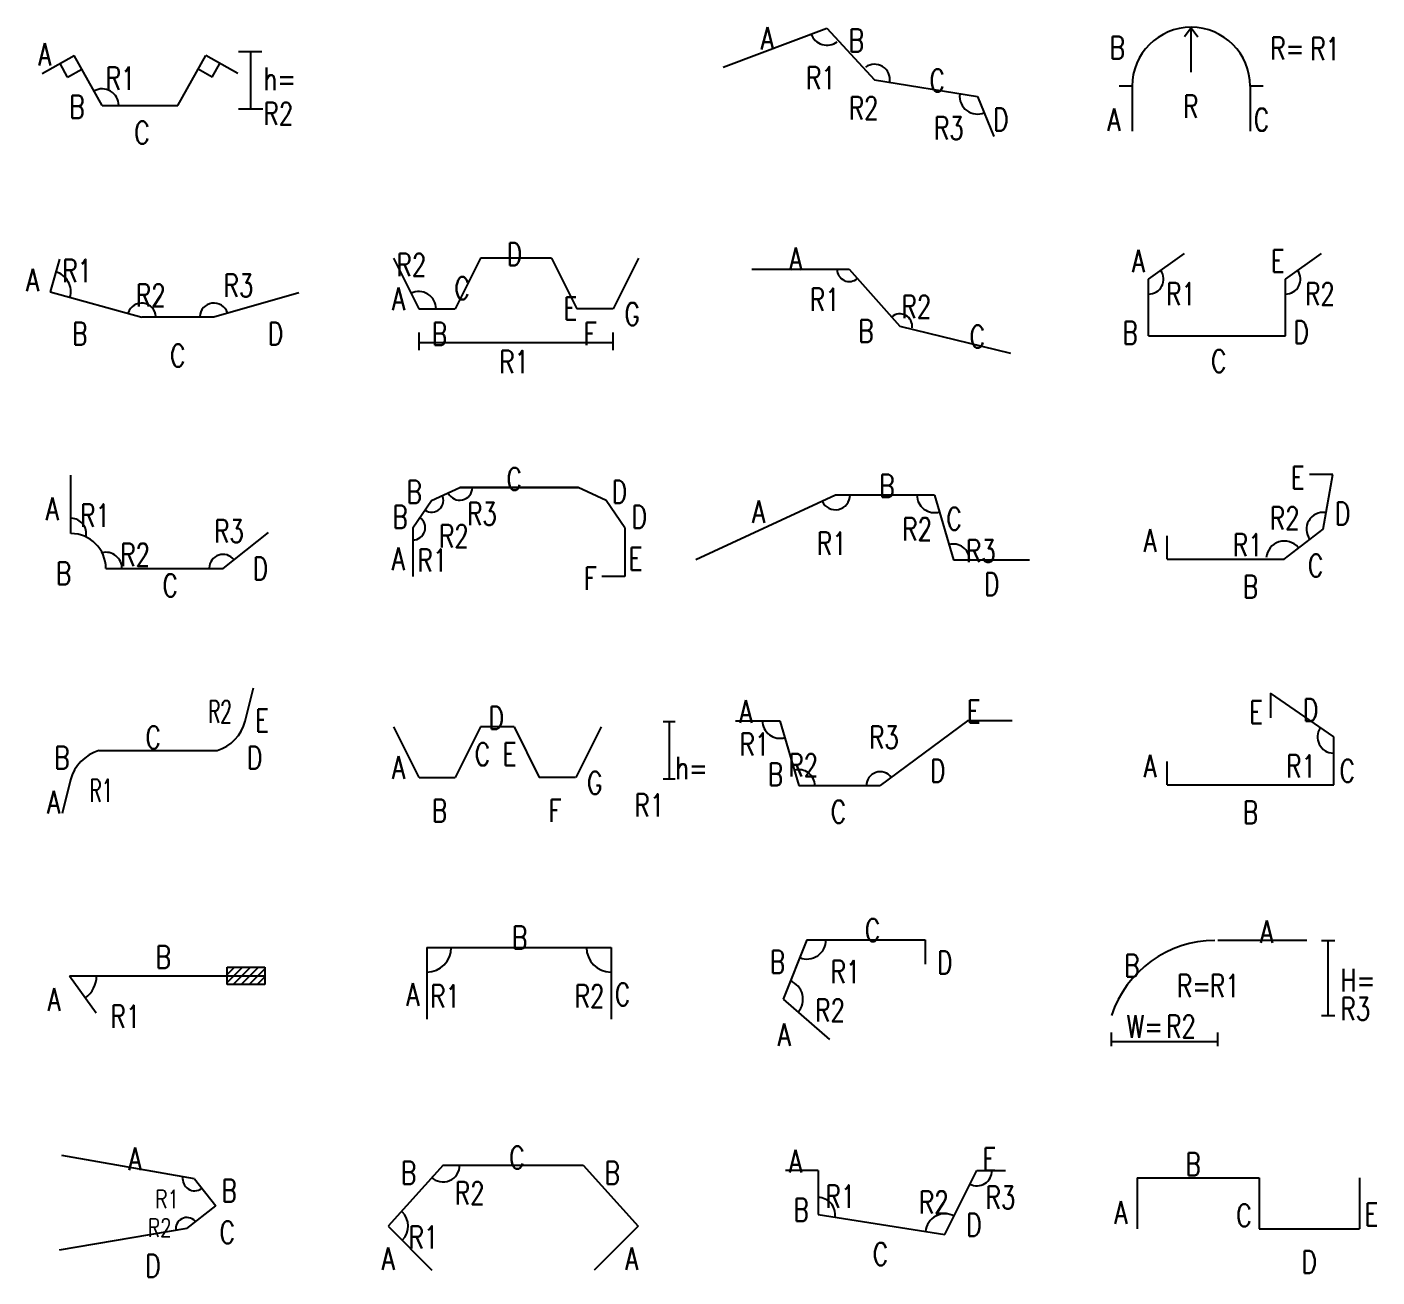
# Model space of a CAD drawing. Header units: millimetres. Extents: x -0.4 to 11.6, y -0.2 to 49.8.
# Drawn here: x 6.105 to 9.097, y 27.833 to 30.603 of the extents above; entities that cross this region are included whole.
import ezdxf
from ezdxf.enums import TextEntityAlignment as Align

# ---------------------------------------------------------------- set-up
doc = ezdxf.new("R2010")
doc.units = ezdxf.units.MM
for name, color, linetype in [('DIM', 7, 'Continuous'), ('SHOP', 2, 'Continuous'), ('TEXTSHOP', 3, 'Continuous')]:
    doc.layers.add(name, color=color, linetype=linetype)
doc.styles.add('ROMANS', font='romans.shx', dxfattribs={"width": 0.75, "bigfont": 'whgtxt.shx'})

# ---------------------------------------------------------------- blocks, each defined once
blk = doc.blocks.new('SSBAR_SHP_857')
at = {"color": 2}
for p, q in [((0.0763, 0.0508), (0.1232, -0.0087)), ((0.0591, -0.0592), (0.1232, -0.0087)), ((0.0591, -0.0592), (-0.2238, -0.1069))]:
    blk.add_line(p, q, dxfattribs=at)
at = {"color": 0}
for centre, radius, start, end in [((0.0763, 0.0508), 0.0264, 169.8613, 306.192), ((0.0591, -0.0592), 0.0243, 41.0272, 192.8889)]:
    blk.add_arc(centre, radius, start, end, dxfattribs=at)
at = {"layer": 'SHOP', "color": 2}
blk.add_line((0.0763, 0.0508), (-0.2179, 0.1026), dxfattribs=at)
at = {"layer": 'TEXTSHOP', "color": 4, "style": 'ROMANS', "width": 0.75}
for tag, p in [('A', (-0.0699, 0.0703)), ('B', (0.1362, -0.0003)), ('C', (0.1319, -0.0928)), ('D', (-0.0326, -0.1667))]:
    blk.add_attdef(tag, p, '', height=0.05, dxfattribs=at)
for tag, p in [('R1', (0.042, -0.0142)), ('R2', (0.0255, -0.0775))]:
    blk.add_attdef(tag, text='', height=0.04, dxfattribs=at).set_placement(p, align=Align.RIGHT)
blk = doc.blocks.new('SSBAR_SHP_858')
at = {"color": 40}
for p, q in [((0.1489, 0.0039), (0.1646, 0.0197)), ((0.1489, -0.0138), (0.1823, 0.0197)), ((0.1489, 0.0197), (0.2318, 0.0197)), ((0.1489, -0.0186), (0.1489, 0.0197)), ((0.1617, -0.0186), (0.2, 0.0197)), ((0.1793, -0.0186), (0.2177, 0.0197)), ((0.197, -0.0186), (0.2318, 0.0162)), ((0.2318, 0.0197), (0.2318, -0.0186)), ((0.2318, -0.0186), (0.1489, -0.0186)), ((0.2147, -0.0186), (0.2318, -0.0015))]:
    blk.add_line(p, q, dxfattribs=at)
at = {"color": 0}
blk.add_arc((-0.2006, 0.0005), 0.0598, 305.6921, 0, dxfattribs=at)
at = {"layer": 'SHOP', "color": 2}
for q in [(0.2318, 0.0005), (-0.1415, -0.0815)]:
    blk.add_line((-0.2006, 0.0005), q, dxfattribs=at)
at = {"layer": 'TEXTSHOP', "color": 4, "style": 'ROMANS', "width": 0.75}
blk.add_attdef('B', text='', height=0.05, dxfattribs=at).set_placement((0.007, 0.0174), align=Align.CENTER)
at = {"layer": 'TEXTSHOP', "color": 30, "true_color": 0xf8991e, "style": 'ROMANS', "width": 0.75}
for tag, p in [('T1', (0.1489, 0.0273)), ('O1', (0.2318, 0.0273))]:
    blk.add_attdef(tag, text='', height=0.05, dxfattribs=at).set_placement(p, align=Align.CENTER)
at = {"layer": 'TEXTSHOP', "color": 4, "style": 'ROMANS', "width": 0.75}
blk.add_attdef('A', text='', height=0.05, dxfattribs=at).set_placement((-0.2203, -0.0766), align=Align.RIGHT)
at = {"layer": 'TEXTSHOP', "color": 30, "true_color": 0xf8991e, "style": 'ROMANS', "width": 0.75}
blk.add_attdef('COUPLER1', text='', height=0.05, dxfattribs=at).set_placement((0.1903, -0.0262), align=Align.TOP_CENTER)
at = {"layer": 'TEXTSHOP', "color": 4, "style": 'ROMANS', "width": 0.75}
blk.add_attdef('R1', (-0.1098, -0.1145), '', height=0.05, dxfattribs=at)
blk = doc.blocks.new('SSBAR_SHP_859')
at = {"color": 40}
for centre, start, end in [((0.0982, 0.0894), 287.4041, 344.8109), ((-0.1081, -0.0896), 107.4041, 164.8109)]:
    blk.add_arc(centre, 0.0938, start, end, dxfattribs=at)
at = {"layer": 'SHOP', "color": 2}
for p, q in [((0.1888, 0.0651), (0.2069, 0.1391)), ((-0.1362, -0.0001), (0.1263, -0.0001)), ((-0.1986, -0.0653), (-0.2168, -0.1394))]:
    blk.add_line(p, q, dxfattribs=at)
at = {"layer": 'TEXTSHOP', "color": 4, "style": 'ROMANS'}
for tag, width, p in [('R2', 0.6, (0.1589, 0.061)), ('B', 0.75, (-0.2006, -0.0409)), ('A', 0.75, (-0.2213, -0.1393))]:
    blk.add_attdef(tag, text='', height=0.05, dxfattribs=dict(at, width=width)).set_placement(p, align=Align.RIGHT)
for tag, p, width in [('E', (0.2105, 0.0414), 0.75), ('D', (0.1927, -0.0409), 0.75), ('R1', (-0.1568, -0.1138), 0.6)]:
    blk.add_attdef(tag, p, '', height=0.05, dxfattribs=dict(at, width=width))
at = {"layer": 'TEXTSHOP', "color": 4, "style": 'ROMANS', "width": 0.75}
blk.add_attdef('C', text='', height=0.05, dxfattribs=at).set_placement((-0.0153, 0.004), align=Align.CENTER)
blk = doc.blocks.new('SSBAR_SHP_860')
at = {"color": 2}
for p, q in [((-0.1976, -0.0193), (-0.1976, 0.1099)), ((0.1396, -0.0966), (0.2401, -0.0171)), ((-0.1202, -0.0966), (0.1396, -0.0966))]:
    blk.add_line(p, q, dxfattribs=at)
at = {"color": 40}
for centre, radius, start, end in [((-0.1976, -0.0193), 0.0339, 348.1565, 88.3762), ((-0.1202, -0.0966), 0.0358, 358.8559, 104.4424), ((0.1396, -0.0966), 0.031, 39.1581, 177.7429)]:
    blk.add_arc(centre, radius, start, end, dxfattribs=at)
at = {"color": 2}
blk.add_arc((-0.1975, -0.0966), 0.0773, 0.0251, 90.0101, dxfattribs=at)
at = {"layer": 'TEXTSHOP', "color": 4, "style": 'ROMANS', "width": 0.75}
for tag, p in [('A', (-0.2244, 0.0103)), ('R3', (0.1856, -0.0391)), ('B', (-0.1971, -0.1325))]:
    blk.add_attdef(tag, text='', height=0.05, dxfattribs=at).set_placement(p, align=Align.RIGHT)
for tag, p in [('R1', (-0.177, -0.0041)), ('R2', (-0.0881, -0.0914)), ('D', (0.2056, -0.122))]:
    blk.add_attdef(tag, p, '', height=0.05, dxfattribs=at)
blk.add_attdef('C', text='', height=0.05, dxfattribs=at).set_placement((0.0223, -0.1592), align=Align.CENTER)
blk = doc.blocks.new('SSBAR_SHP_861')
at = {"color": 2}
for p, q in [((-0.2231, 0.0889), (-0.2438, 0.0166)), ((-0.2438, 0.0166), (-0.0408, -0.0401)), ((0.3071, 0.0139), (0.1191, -0.0401)), ((0.1191, -0.0401), (-0.0408, -0.0401))]:
    blk.add_line(p, q, dxfattribs=at)
for centre, radius, start, end in [((-0.2438, 0.0166), 0.0459, 343.3236, 74.5458), ((-0.0408, -0.0401), 0.0315, 3.0587, 161.7376), ((0.1191, -0.0401), 0.0315, 18.2624, 176.9413)]:
    blk.add_arc(centre, radius, start, end, dxfattribs=at)
at = {"layer": 'TEXTSHOP', "color": 4, "style": 'ROMANS', "width": 0.75}
for tag, p in [('A', (-0.2677, 0.0174)), ('B', (-0.1612, -0.1015))]:
    blk.add_attdef(tag, text='', height=0.05, dxfattribs=at).set_placement(p, align=Align.RIGHT)
for tag, p in [('R1', (-0.2166, 0.038)), ('R2', (-0.0536, -0.0164)), ('R3', (0.1408, 0.0053)), ('D', (0.239, -0.1015))]:
    blk.add_attdef(tag, p, '', height=0.05, dxfattribs=at)
blk.add_attdef('C', text='', height=0.05, dxfattribs=at).set_placement((0.039, -0.15), align=Align.CENTER)
blk = doc.blocks.new('SSBAR_SHP_862')
at = {"color": 2}
for p, q in [((-0.2616, 0.0001), (-0.1904, 0.04)), ((0.1722, 0.0001), (0.1011, 0.04)), ((-0.2049, -0.0079), (-0.1735, 0.0098)), ((0.1155, -0.0079), (0.0841, 0.0098))]:
    blk.add_line(p, q, dxfattribs=at)
at = {"color": 0}
for p, q in [((0.1739, 0.0486), (0.2251, 0.0486)), ((0.2009, -0.0774), (0.2009, 0.0489)), ((0.1739, -0.0784), (0.2279, -0.0784))]:
    blk.add_line(p, q, dxfattribs=at)
at = {"layer": 'DIM', "color": 7}
blk.add_arc((-0.1283, -0.0706), 0.0366, 0, 119.299, dxfattribs=at)
at = {"layer": 'SHOP', "color": 2}
for p, q in [((-0.1283, -0.0706), (-0.1904, 0.04)), ((0.039, -0.0706), (0.1011, 0.04)), ((-0.2049, -0.0079), (-0.2218, 0.0224)), ((0.1155, -0.0079), (0.1325, 0.0224)), ((-0.1283, -0.0706), (0.039, -0.0706))]:
    blk.add_line(p, q, dxfattribs=at)
at = {"layer": 'TEXTSHOP', "color": 4, "style": 'ROMANS', "width": 0.75}
blk.add_text('h=', height=0.05, dxfattribs=at).set_placement((0.2291, -0.0369))
for tag, p in [('A', (-0.241, 0.0175)), ('B', (-0.1673, -0.0988))]:
    blk.add_attdef(tag, text='', height=0.05, dxfattribs=at).set_placement(p, align=Align.RIGHT)
for tag, p in [('R1', (-0.0876, -0.0358)), ('C', (-0.0402, -0.1559))]:
    blk.add_attdef(tag, text='', height=0.05, dxfattribs=at).set_placement(p, align=Align.CENTER)
blk.add_attdef('R2', (0.2292, -0.1139), '', height=0.05, dxfattribs=at)
blk = doc.blocks.new('SSBAR_SHP_957')
at = {"color": 40}
for p, q in [((-0.1731, 0.0808), (-0.295, -0.0538)), ((-0.1731, 0.0808), (0.1373, 0.0808)), ((0.1373, 0.0808), (0.2593, -0.0538)), ((-0.295, -0.0538), (-0.198, -0.1514)), ((0.2593, -0.0538), (0.1622, -0.1514))]:
    blk.add_line(p, q, dxfattribs=at)
for centre, radius, start, end in [((-0.1731, 0.0808), 0.0369, 224.8064, 0.9791), ((-0.295, -0.0538), 0.0445, 316.3525, 44.9797)]:
    blk.add_arc(centre, radius, start, end, dxfattribs=at)
at = {"layer": 'TEXTSHOP', "color": 4, "style": 'ROMANS', "width": 0.75}
blk.add_attdef('C', text='', height=0.05, dxfattribs=at).set_placement((-0.0092, 0.073), align=Align.CENTER)
for tag, p in [('B', (-0.2324, 0.0391)), ('A', (-0.2799, -0.151))]:
    blk.add_attdef(tag, text='', height=0.05, dxfattribs=at).set_placement(p, align=Align.RIGHT)
for tag, p in [('B', (0.1851, 0.0391)), ('R2', (-0.1468, -0.0057)), ('R1', (-0.2493, -0.1037)), ('A', (0.2308, -0.151))]:
    blk.add_attdef(tag, p, '', height=0.05, dxfattribs=at)
blk = doc.blocks.new('SSBAR_SHP_958')
at = {"color": 40}
for p, q in [((-0.2093, 0.0636), (-0.2093, -0.0954)), ((0.1993, 0.0636), (0.1993, -0.0954))]:
    blk.add_line(p, q, dxfattribs=at)
for centre, start, end in [((-0.2093, 0.0636), 270.4461, 359.9779), ((0.1993, 0.0636), 180.0221, 269.5539)]:
    blk.add_arc(centre, 0.0546, start, end, dxfattribs=at)
at = {"layer": 'SHOP', "color": 2}
blk.add_line((-0.2093, 0.0636), (0.1993, 0.0636), dxfattribs=at)
at = {"layer": 'TEXTSHOP', "color": 4, "style": 'ROMANS', "width": 0.75}
blk.add_attdef('B', text='', height=0.05, dxfattribs=at).set_placement((-0.0032, 0.0605), align=Align.CENTER)
for tag, p in [('A', (-0.2253, -0.0655)), ('R2', (0.1847, -0.0695))]:
    blk.add_attdef(tag, text='', height=0.05, dxfattribs=at).set_placement(p, align=Align.RIGHT)
for tag, p in [('R1', (-0.2012, -0.0695)), ('C', (0.2079, -0.0655))]:
    blk.add_attdef(tag, p, '', height=0.05, dxfattribs=at)
blk = doc.blocks.new('SSBAR_SHP_959')
at = {"color": 0}
for p, q in [((0.3145, 0.0643), (0.3415, 0.0643)), ((0.3285, -0.0617), (0.3285, 0.0646)), ((0.3145, -0.0627), (0.3415, -0.0627))]:
    blk.add_line(p, q, dxfattribs=at)
at = {"layer": 'SHOP', "color": 2}
for p, q in [((-0.2825, 0.0524), (-0.2268, -0.0602)), ((-0.0901, 0.0524), (-0.1459, -0.0602)), ((-0.0154, 0.0524), (-0.0901, 0.0524)), ((-0.0154, 0.0524), (0.0403, -0.0602)), ((0.177, 0.0524), (0.1212, -0.0602)), ((-0.2263, -0.0602), (-0.1459, -0.0602)), ((0.1208, -0.0602), (0.0403, -0.0602))]:
    blk.add_line(p, q, dxfattribs=at)
at = {"layer": 'TEXTSHOP', "color": 4, "style": 'ROMANS', "width": 0.75}
blk.add_text('h=', height=0.05, dxfattribs=at).set_placement((0.3414, -0.0638))
for tag, p in [('D', (-0.055, 0.0475)), ('B', (-0.1808, -0.1584)), ('F', (0.0751, -0.1584))]:
    blk.add_attdef(tag, text='', height=0.05, dxfattribs=at).set_placement(p, align=Align.CENTER)
for tag, p in [('C', (-0.0689, -0.0334)), ('A', (-0.2572, -0.0628))]:
    blk.add_attdef(tag, text='', height=0.05, dxfattribs=at).set_placement(p, align=Align.RIGHT)
for tag, p in [('E', (-0.0407, -0.0334)), ('G', (0.1462, -0.0968)), ('R1', (0.2512, -0.1463))]:
    blk.add_attdef(tag, p, '', height=0.05, dxfattribs=at)
blk = doc.blocks.new('SSBAR_SHP_960')
at = {"color": 2}
for p, q in [((-0.1986, 0.0542), (-0.1362, 0.083)), ((0.1888, 0.0542), (0.1263, 0.083)), ((-0.2397, -0.0063), (-0.1986, 0.0542)), ((0.2298, -0.0063), (0.1888, 0.0542)), ((-0.2397, -0.0063), (-0.2397, -0.1144)), ((0.2298, -0.0063), (0.2298, -0.1144)), ((0.2298, -0.1144), (0.1792, -0.1144))]:
    blk.add_line(p, q, dxfattribs=at)
at = {"color": 40}
for centre, radius, start, end in [((-0.1986, 0.0542), 0.0263, 236.7321, 27.727), ((-0.1362, 0.083), 0.0284, 206.9454, 358.0458), ((-0.2397, -0.0063), 0.0272, 269.2251, 56.4076)]:
    blk.add_arc(centre, radius, start, end, dxfattribs=at)
at = {"layer": 'SHOP', "color": 2}
for p, q in [((-0.1362, 0.083), (0.1263, 0.083)), ((0.1263, 0.083), (-0.1362, 0.083))]:
    blk.add_line(p, q, dxfattribs=at)
at = {"layer": 'TEXTSHOP', "color": 4, "style": 'ROMANS', "width": 0.75}
blk.add_attdef('C', text='', height=0.05, dxfattribs=at).set_placement((-0.0153, 0.0766), align=Align.CENTER)
for tag, p in [('B', (-0.22, 0.0479)), ('B', (-0.2513, -0.0075)), ('A', (-0.2574, -0.1004)), ('F', (0.1679, -0.1437))]:
    blk.add_attdef(tag, text='', height=0.05, dxfattribs=at).set_placement(p, align=Align.RIGHT)
for tag, p in [('D', (0.201, 0.0479)), ('R3', (-0.1197, -0.0007)), ('D', (0.2451, -0.0075)), ('R2', (-0.1818, -0.0501)), ('R1', (-0.2296, -0.1036)), ('E', (0.2385, -0.1004))]:
    blk.add_attdef(tag, p, '', height=0.05, dxfattribs=at)
blk = doc.blocks.new('SSBAR_SHP_962')
at = {"color": 0}
for p, q in [((-0.2263, -0.1127), (-0.2263, -0.0741)), ((0.2037, -0.1127), (0.2037, -0.0741)), ((-0.2263, -0.096), (0.2037, -0.096))]:
    blk.add_line(p, q, dxfattribs=at)
blk.add_arc((-0.2268, -0.0214), 0.0383, 0, 116.1963, dxfattribs=at)
at = {"layer": 'SHOP', "color": 2}
for p, q in [((-0.2825, 0.0911), (-0.2268, -0.0214)), ((-0.0901, 0.0911), (-0.1459, -0.0214)), ((0.0675, 0.0911), (-0.0901, 0.0911)), ((0.0675, 0.0911), (0.1232, -0.0214)), ((0.2599, 0.0911), (0.2041, -0.0214)), ((-0.2268, -0.0214), (-0.1459, -0.0214)), ((0.2037, -0.0214), (0.1232, -0.0214))]:
    blk.add_line(p, q, dxfattribs=at)
at = {"layer": 'TEXTSHOP', "color": 4, "style": 'ROMANS', "width": 0.75}
for tag, p in [('D', (-0.0149, 0.0748)), ('B', (-0.1808, -0.102)), ('F', (0.1531, -0.102)), ('R1', (-0.0153, -0.164))]:
    blk.add_attdef(tag, text='', height=0.05, dxfattribs=at).set_placement(p, align=Align.CENTER)
for tag, p in [('R2', (-0.276, 0.051)), ('C', (-0.1478, -0.0008)), ('G', (0.2291, -0.058))]:
    blk.add_attdef(tag, p, '', height=0.05, dxfattribs=at)
for tag, p in [('A', (-0.2572, -0.0241)), ('E', (0.1247, -0.0455))]:
    blk.add_attdef(tag, text='', height=0.05, dxfattribs=at).set_placement(p, align=Align.RIGHT)
blk = doc.blocks.new('SSBAR_SHP_1057')
at = {"color": 2}
for p, q in [((-0.1417, 0.0692), (-0.2138, 0.0692)), ((-0.1417, 0.0692), (-0.1417, -0.0283)), ((0.1392, -0.0726), (0.2096, 0.0692)), ((0.2096, 0.0692), (0.2734, 0.0692)), ((-0.1417, -0.0283), (0.1392, -0.0726))]:
    blk.add_line(p, q, dxfattribs=at)
at = {"color": 0}
for centre, radius, start, end in [((0.2096, 0.0692), 0.0338, 243.5833, 0), ((-0.1417, -0.0283), 0.0378, 351.3229, 90), ((0.1394, -0.0702), 0.0436, 61.1436, 174.402)]:
    blk.add_arc(centre, radius, start, end, dxfattribs=at)
at = {"layer": 'TEXTSHOP', "color": 4, "style": 'ROMANS', "width": 0.75}
for tag, p in [('A', (-0.1917, 0.0649)), ('C', (-0.0038, -0.141))]:
    blk.add_attdef(tag, text='', height=0.05, dxfattribs=at).set_placement(p, align=Align.CENTER)
for tag, p in [('E', (0.2225, 0.0695)), ('R1', (-0.1255, -0.0132)), ('R3', (0.2294, -0.0155)), ('D', (0.1868, -0.076))]:
    blk.add_attdef(tag, p, '', height=0.05, dxfattribs=at)
for tag, p in [('B', (-0.1625, -0.0429)), ('R2', (0.1476, -0.0263))]:
    blk.add_attdef(tag, text='', height=0.05, dxfattribs=at).set_placement(p, align=Align.RIGHT)
blk = doc.blocks.new('SSBAR_SHP_1058')
at = {"color": 2}
for p, q in [((-0.1668, 0.0806), (-0.2192, -0.0513)), ((-0.1668, 0.0806), (0.0952, 0.0806)), ((0.0952, 0.0806), (0.0952, 0.0262)), ((-0.2192, -0.0513), (-0.1164, -0.1405))]:
    blk.add_line(p, q, dxfattribs=at)
at = {"color": 0}
for centre, radius, start, end in [((-0.1668, 0.0806), 0.0427, 248.3335, 0), ((-0.2192, -0.0513), 0.0437, 319.0597, 68.3335)]:
    blk.add_arc(centre, radius, start, end, dxfattribs=at)
at = {"layer": 'TEXTSHOP', "color": 4, "style": 'ROMANS', "width": 0.75}
blk.add_attdef('C', text='', height=0.05, dxfattribs=at).set_placement((-0.0212, 0.077), align=Align.CENTER)
for tag, p in [('B', (-0.2149, 0.0065)), ('A', (-0.2023, -0.1547))]:
    blk.add_attdef(tag, text='', height=0.05, dxfattribs=at).set_placement(p, align=Align.RIGHT)
for tag, p in [('R1', (-0.114, -0.0155)), ('D', (0.122, 0.0051)), ('R2', (-0.1482, -0.1009))]:
    blk.add_attdef(tag, p, '', height=0.05, dxfattribs=at)
blk = doc.blocks.new('SSBAR_SHP_1059')
at = {"color": 0}
for centre, radius, start, end in [((-0.2264, 0.066), 0.039, 180, 286.1895), ((-0.1846, -0.0779), 0.0354, 0, 106.1895), ((-0.0043, -0.0779), 0.0307, 36.6161, 180)]:
    blk.add_arc(centre, radius, start, end, dxfattribs=at)
at = {"layer": 'SHOP', "color": 2}
for p, q in [((-0.3253, 0.066), (-0.2264, 0.066)), ((-0.2264, 0.066), (-0.1846, -0.0779)), ((0.1893, 0.066), (-0.0043, -0.0779)), ((0.2882, 0.066), (0.1893, 0.066)), ((-0.1846, -0.0779), (-0.0043, -0.0779))]:
    blk.add_line(p, q, dxfattribs=at)
at = {"layer": 'TEXTSHOP', "color": 4, "style": 'ROMANS', "width": 0.75}
for tag, p in [('A', (-0.3018, 0.0613)), ('R3', (0.0041, 0.0041)), ('C', (-0.0969, -0.1608))]:
    blk.add_attdef(tag, text='', height=0.05, dxfattribs=at).set_placement(p, align=Align.CENTER)
for tag, p in [('E', (0.188, 0.0613)), ('R2', (-0.2075, -0.0578)), ('D', (0.1067, -0.0699))]:
    blk.add_attdef(tag, p, '', height=0.05, dxfattribs=at)
for tag, p in [('R1', (-0.2499, -0.0115)), ('B', (-0.2195, -0.0779))]:
    blk.add_attdef(tag, text='', height=0.05, dxfattribs=at).set_placement(p, align=Align.RIGHT)
blk = doc.blocks.new('SSBAR_SHP_1060')
at = {"color": 2}
blk.add_line((0.1579, -0.0779), (0.3268, -0.0779), dxfattribs=at)
at = {"color": 0}
for centre, radius, start, end in [((-0.1035, 0.066), 0.0326, 204.9183, 0), ((0.1161, 0.066), 0.039, 180, 286.1895), ((0.1579, -0.0779), 0.0354, 0, 106.1895)]:
    blk.add_arc(centre, radius, start, end, dxfattribs=at)
at = {"layer": 'SHOP', "color": 2}
for p, q in [((-0.1035, 0.066), (-0.4132, -0.0779)), ((0.1161, 0.066), (-0.1035, 0.066)), ((0.1161, 0.066), (0.1579, -0.0779))]:
    blk.add_line(p, q, dxfattribs=at)
at = {"layer": 'TEXTSHOP', "color": 4, "style": 'ROMANS', "width": 0.75}
for tag, p in [('B', (0.0107, 0.0613)), ('R1', (-0.1117, -0.0662)), ('D', (0.2432, -0.1563))]:
    blk.add_attdef(tag, text='', height=0.05, dxfattribs=at).set_placement(p, align=Align.CENTER)
for tag, p in [('A', (-0.2589, 0.0041)), ('R2', (0.1106, -0.0346))]:
    blk.add_attdef(tag, text='', height=0.05, dxfattribs=at).set_placement(p, align=Align.RIGHT)
for tag, p in [('C', (0.1425, -0.0115)), ('R3', (0.1858, -0.0831))]:
    blk.add_attdef(tag, p, '', height=0.05, dxfattribs=at)
blk = doc.blocks.new('SSBAR_SHP_1061')
at = {"layer": 'DIM', "color": 7}
for centre, start, end in [((-0.0728, 0.0664), 180, 311.6518), ((0.0395, -0.0598), 351.6759, 131.6518)]:
    blk.add_arc(centre, 0.0272, start, end, dxfattribs=at)
at = {"layer": 'SHOP', "color": 2}
for p, q in [((-0.2891, 0.0664), (-0.0728, 0.0664)), ((-0.0728, 0.0664), (0.0395, -0.0598)), ((0.0395, -0.0598), (0.2845, -0.1193))]:
    blk.add_line(p, q, dxfattribs=at)
at = {"layer": 'TEXTSHOP', "color": 4, "style": 'ROMANS', "width": 0.75}
blk.add_attdef('A', text='', height=0.05, dxfattribs=at).set_placement((-0.1912, 0.0643), align=Align.CENTER)
for tag, p in [('R1', (-0.0942, -0.0258)), ('B', (-0.0189, -0.0955))]:
    blk.add_attdef(tag, text='', height=0.05, dxfattribs=at).set_placement(p, align=Align.RIGHT)
for tag, p in [('R2', (0.0431, -0.0417)), ('C', (0.1941, -0.1078))]:
    blk.add_attdef(tag, p, '', height=0.05, dxfattribs=at)
blk = doc.blocks.new('SSBAR_SHP_1062')
at = {"color": 40}
blk.add_line((0.211, -0.0506), (0.2479, -0.1394), dxfattribs=at)
at = {"color": 7}
blk.add_arc((0.211, -0.0506), 0.0393, 172.7332, 293.8464, dxfattribs=at)
at = {"layer": 'DIM', "color": 7}
for centre, radius, start, end in [((-0.1222, 0.1004), 0.0375, 199.0902, 307.3919), ((-0.0171, -0.0138), 0.0343, 351.6759, 124.5432)]:
    blk.add_arc(centre, radius, start, end, dxfattribs=at)
at = {"layer": 'SHOP', "color": 2}
for p, q in [((-0.3524, 0.0139), (-0.1222, 0.1004)), ((-0.1222, 0.1004), (-0.0171, -0.0138)), ((-0.0171, -0.0138), (0.211, -0.0506))]:
    blk.add_line(p, q, dxfattribs=at)
at = {"layer": 'TEXTSHOP', "color": 4, "style": 'ROMANS', "width": 0.75}
for tag, p in [('A', (-0.2398, 0.0531)), ('R1', (-0.1027, -0.0349)), ('R2', (-0.008, -0.1016)), ('R3', (0.181, -0.1461))]:
    blk.add_attdef(tag, text='', height=0.05, dxfattribs=at).set_placement(p, align=Align.RIGHT)
for tag, p in [('B', (-0.074, 0.0483)), ('C', (0.1052, -0.0404)), ('D', (0.2464, -0.1267))]:
    blk.add_attdef(tag, p, '', height=0.05, dxfattribs=at)
blk = doc.blocks.new('SSBAR_SHP_1157')
at = {"color": 2}
for p, q in [((-0.2346, 0.0528), (-0.2346, -0.0598)), ((0.0356, 0.0528), (0.0356, -0.0598)), ((0.2576, 0.0528), (0.2576, -0.0598))]:
    blk.add_line(p, q, dxfattribs=at)
at = {"layer": 'SHOP', "color": 2}
for p, q in [((-0.2346, 0.0528), (0.0356, 0.0528)), ((0.0356, -0.0598), (0.2576, -0.0598))]:
    blk.add_line(p, q, dxfattribs=at)
at = {"layer": 'TEXTSHOP', "color": 4, "style": 'ROMANS', "width": 0.75}
for tag, p in [('B', (-0.1108, 0.0584)), ('D', (0.1465, -0.1585))]:
    blk.add_attdef(tag, text='', height=0.05, dxfattribs=at).set_placement(p, align=Align.CENTER)
for tag, p in [('A', (-0.2562, -0.0488)), ('C', (0.0187, -0.055))]:
    blk.add_attdef(tag, text='', height=0.05, dxfattribs=at).set_placement(p, align=Align.RIGHT)
blk.add_attdef('E', (0.2693, -0.053), '', height=0.05, dxfattribs=at)
blk = doc.blocks.new('SSBAR_SHP_1158')
at = {"color": 2}
blk.add_line((0.1411, 0.0793), (-0.0561, 0.0793), dxfattribs=at)
at = {"color": 40}
for p, q in [((0.1735, 0.0793), (0.2033, 0.0793)), ((0.1878, 0.0793), (0.1878, -0.0872)), ((0.1735, -0.0872), (0.2033, -0.0872)), ((-0.2916, -0.1552), (-0.2916, -0.1251)), ((-0.2916, -0.1445), (-0.0561, -0.1445)), ((-0.0561, -0.1552), (-0.0561, -0.1251))]:
    blk.add_line(p, q, dxfattribs=at)
at = {"color": 2}
blk.add_arc((-0.061, -0.1638), 0.243, 90.344, 161.645, dxfattribs=at)
at = {"layer": 'TEXTSHOP', "color": 4, "style": 'ROMANS', "width": 0.75}
blk.add_text('R=', height=0.05, dxfattribs=at).set_placement((-0.0711, -0.0464), align=Align.RIGHT)
for s, p in [('H=', (0.2159, -0.0342)), ('W=', (-0.2577, -0.1365))]:
    blk.add_text(s, height=0.05, dxfattribs=at).set_placement(p)
blk.add_attdef('A', text='', height=0.05, dxfattribs=at).set_placement((0.0524, 0.0735), align=Align.CENTER)
blk.add_attdef('B', text='', height=0.05, dxfattribs=at).set_placement((-0.2296, -0.0018), align=Align.RIGHT)
for tag, p in [('R1', (-0.0738, -0.0464)), ('R3', (0.2159, -0.0976)), ('R2', (-0.1705, -0.1365))]:
    blk.add_attdef(tag, p, '', height=0.05, dxfattribs=at)
blk = doc.blocks.new('SSBAR_SHP_1159')
at = {"color": 2}
for p, q in [((0.2007, 0.03), (0.061, 0.1267)), ((0.061, 0.1267), (0.061, 0.0722)), ((0.2007, -0.076), (0.2007, 0.03))]:
    blk.add_line(p, q, dxfattribs=at)
at = {"color": 0}
blk.add_arc((0.2007, 0.03), 0.036, 145.7137, 268.4338, dxfattribs=at)
at = {"layer": 'SHOP', "color": 2}
for q in [(-0.1687, -0.0246), (0.2007, -0.076)]:
    blk.add_line((-0.1687, -0.076), q, dxfattribs=at)
at = {"layer": 'TEXTSHOP', "color": 4, "style": 'ROMANS', "width": 0.75}
for tag, p in [('E', (0.044, 0.0597)), ('A', (-0.1916, -0.0595)), ('R1', (0.1615, -0.0598))]:
    blk.add_attdef(tag, text='', height=0.05, dxfattribs=at).set_placement(p, align=Align.RIGHT)
for tag, p in [('D', (0.1327, 0.0648)), ('C', (0.2139, -0.0701))]:
    blk.add_attdef(tag, p, '', height=0.05, dxfattribs=at)
blk.add_attdef('B', text='', height=0.05, dxfattribs=at).set_placement((0.0163, -0.1621), align=Align.CENTER)
blk = doc.blocks.new('SSBAR_SHP_1160')
at = {"color": 2}
for p, q in [((0.199, 0.1112), (0.1471, 0.1112)), ((0.1774, -0.0098), (0.199, 0.1112)), ((0.0913, -0.076), (0.1774, -0.0098))]:
    blk.add_line(p, q, dxfattribs=at)
at = {"color": 0}
for centre, radius, start, end in [((0.1774, -0.0098), 0.0372, 81.8391, 216.7536), ((0.0913, -0.076), 0.0401, 39.6039, 175.3175)]:
    blk.add_arc(centre, radius, start, end, dxfattribs=at)
at = {"layer": 'SHOP', "color": 2}
for q in [(-0.1687, -0.0246), (0.0913, -0.076)]:
    blk.add_line((-0.1687, -0.076), q, dxfattribs=at)
at = {"layer": 'TEXTSHOP', "color": 4, "style": 'ROMANS', "width": 0.75}
for tag, p in [('E', (0.1363, 0.0794)), ('R2', (0.1252, -0.0104)), ('A', (-0.1916, -0.0595)), ('R1', (0.0432, -0.0697))]:
    blk.add_attdef(tag, text='', height=0.05, dxfattribs=at).set_placement(p, align=Align.RIGHT)
for tag, p in [('D', (0.2038, -0.0001)), ('C', (0.1437, -0.1153))]:
    blk.add_attdef(tag, p, '', height=0.05, dxfattribs=at)
blk.add_attdef('B', text='', height=0.05, dxfattribs=at).set_placement((0.0163, -0.1621), align=Align.CENTER)
blk = doc.blocks.new('SSBAR_SHP_1161')
at = {"color": 2}
for p, q in [((-0.2096, 0.0445), (-0.1296, 0.101)), ((0.0938, 0.0445), (0.1739, 0.101)), ((-0.2096, -0.0812), (-0.2096, 0.0445)), ((0.0938, -0.0812), (0.0938, 0.0445))]:
    blk.add_line(p, q, dxfattribs=at)
at = {"color": 0}
for centre in [(-0.2096, 0.0445), (0.0938, 0.0445)]:
    blk.add_arc(centre, 0.0333, 270, 35.3505, dxfattribs=at)
at = {"layer": 'SHOP', "color": 2}
blk.add_line((-0.2096, -0.0812), (0.0938, -0.0812), dxfattribs=at)
at = {"layer": 'TEXTSHOP', "color": 4, "style": 'ROMANS', "width": 0.75}
for tag, p in [('A', (-0.2174, 0.0595)), ('E', (0.0921, 0.0595)), ('B', (-0.2334, -0.0995))]:
    blk.add_attdef(tag, text='', height=0.05, dxfattribs=at).set_placement(p, align=Align.RIGHT)
for tag, p in [('R1', (-0.1707, -0.0135)), ('R2', (0.1374, -0.0135)), ('D', (0.1119, -0.0983))]:
    blk.add_attdef(tag, p, '', height=0.05, dxfattribs=at)
blk.add_attdef('C', text='', height=0.05, dxfattribs=at).set_placement((-0.0541, -0.1622), align=Align.CENTER)
blk = doc.blocks.new('SSBAR_SHP_1162')
at = {"color": 0}
for p, q in [((-0.1152, 0.1016), (-0.1296, 0.0816)), ((-0.1152, 0.0033), (-0.1152, 0.1016)), ((-0.1152, 0.1016), (-0.1007, 0.0816))]:
    blk.add_line(p, q, dxfattribs=at)
at = {"color": 7}
for p, q in [((-0.246, -0.0283), (-0.2744, -0.0283)), ((0.0441, -0.0283), (0.0156, -0.0283))]:
    blk.add_line(p, q, dxfattribs=at)
at = {"color": 40}
for p, q in [((-0.246, -0.0283), (-0.246, -0.1277)), ((0.0156, -0.0283), (0.0156, -0.1277))]:
    blk.add_line(p, q, dxfattribs=at)
blk.add_arc((-0.1152, -0.0283), 0.1308, 0, 180, dxfattribs=at)
at = {"layer": 'TEXTSHOP', "color": 4, "style": 'ROMANS', "width": 0.75}
blk.add_text('R=', height=0.05, dxfattribs=at).set_placement((0.0604, 0.0308))
blk.add_text('R', height=0.05, dxfattribs=at).set_placement((-0.1161, -0.098), align=Align.CENTER)
for tag, p in [('B', (-0.262, 0.0323)), ('A', (-0.2715, -0.1273))]:
    blk.add_attdef(tag, text='', height=0.05, dxfattribs=at).set_placement(p, align=Align.RIGHT)
for tag, p in [('R1', (0.1491, 0.0298)), ('C', (0.0238, -0.1273))]:
    blk.add_attdef(tag, p, '', height=0.05, dxfattribs=at)

msp = doc.modelspace()

# ---------------------------------------------------------------- block references
for name, p, values in [('SSBAR_SHP_1062', (8, 30.5), {'C': 'C', 'B': 'B', 'R2': 'R2', 'A': 'A', 'R1': 'R1', 'D': 'D', 'R3': 'R3'}), ('SSBAR_SHP_1162', (8.8, 30.5), {'B': 'B', 'R1': 'R1', 'A': 'A', 'C': 'C'}), ('SSBAR_SHP_862', (6.4, 30.5), {'R2': 'R2', 'C': 'C', 'B': 'B', 'R1': 'R1', 'A': 'A'}), ('SSBAR_SHP_962', (7.2, 30), {'A': 'A', 'B': 'B', 'F': 'F', 'R1': 'R1', 'E': 'E', 'G': 'G', 'D': 'D', 'C': 'C', 'R2': 'R2'}), ('SSBAR_SHP_1061', (8, 30), {'C': 'C', 'B': 'B', 'R2': 'R2', 'A': 'A', 'R1': 'R1'}), ('SSBAR_SHP_1161', (8.8, 30), {'A': 'A', 'B': 'B', 'D': 'D', 'C': 'C', 'R1': 'R1', 'E': 'E', 'R2': 'R2'}), ('SSBAR_SHP_861', (6.4, 30), {'C': 'C', 'B': 'B', 'R2': 'R2', 'R3': 'R3', 'R1': 'R1', 'A': 'A', 'D': 'D'}), ('SSBAR_SHP_1160', (8.8, 29.5), {'A': 'A', 'B': 'B', 'C': 'C', 'D': 'D', 'R1': 'R1', 'E': 'E', 'R2': 'R2'}), ('SSBAR_SHP_860', (6.4, 29.5), {'C': 'C', 'B': 'B', 'R3': 'R3', 'R2': 'R2', 'R1': 'R1', 'A': 'A', 'D': 'D'}), ('SSBAR_SHP_1060', (8, 29.5), {'B': 'B', 'R3': 'R3', 'A': 'A', 'R2': 'R2', 'C': 'C', 'D': 'D', 'R1': 'R1'}), ('SSBAR_SHP_859', (6.4, 29), {'A': 'A', 'C': 'C', 'B': 'B', 'D': 'D', 'E': 'E', 'R1': 'R1', 'R2': 'R2'}), ('SSBAR_SHP_1059', (8, 29), {'A': 'A', 'B': 'B', 'D': 'D', 'C': 'C', 'E': 'E', 'R2': 'R2', 'R3': 'R3', 'R1': 'R1'}), ('SSBAR_SHP_1159', (8.8, 29), {'A': 'A', 'B': 'B', 'C': 'C', 'D': 'D', 'R1': 'R1', 'E': 'E'}), ('SSBAR_SHP_959', (7.2, 29), {'A': 'A', 'B': 'B', 'F': 'F', 'R1': 'R1', 'E': 'E', 'G': 'G', 'D': 'D', 'C': 'C'}), ('SSBAR_SHP_958', (7.2, 28.5), {'C': 'C', 'R2': 'R2', 'B': 'B', 'A': 'A', 'R1': 'R1'}), ('SSBAR_SHP_1058', (8, 28.5), {'A': 'A', 'B': 'B', 'C': 'C', 'D': 'D', 'R1': 'R1', 'R2': 'R2'}), ('SSBAR_SHP_1158', (8.8, 28.5), {'R1': 'R1', 'B': 'B', 'A': 'A', 'R2': 'R2', 'R3': 'R3'}), ('SSBAR_SHP_858', (6.4, 28.5), {'A': 'A', 'B': 'B', 'R1': 'R1'}), ('SSBAR_SHP_857', (6.4, 28), {'B': 'B', 'A': 'A', 'C': 'C', 'D': 'D', 'R1': 'R1', 'R2': 'R2'}), ('SSBAR_SHP_1057', (8, 28), {'R1': 'R1', 'B': 'B', 'D': 'D', 'C': 'C', 'R2': 'R2', 'A': 'A', 'E': 'E', 'R3': 'R3'}), ('SSBAR_SHP_1157', (8.8, 28), {'A': 'A', 'B': 'B', 'D': 'D', 'C': 'C', 'E': 'E'})]:
    msp.add_blockref(name, p).add_auto_attribs(values)
ref = msp.add_blockref('SSBAR_SHP_960', (7.2, 29.5))
ref.add_attrib('A', 'A', dxfattribs={"layer": 'TEXTSHOP', "color": 4, "height": 0.05, "style": 'ROMANS', "width": 0.75}).set_placement((6.9426, 29.3996), align=Align.RIGHT)
ref.add_attrib('C', 'C', dxfattribs={"layer": 'TEXTSHOP', "color": 4, "height": 0.05, "style": 'ROMANS', "width": 0.75}).set_placement((7.1847, 29.5766), align=Align.CENTER)
ref.add_attrib('B', 'B', dxfattribs={"layer": 'TEXTSHOP', "color": 4, "height": 0.05, "style": 'ROMANS', "width": 0.75}).set_placement((6.9487, 29.4925), align=Align.RIGHT)
ref.add_attrib('R1', 'R1', (6.9704, 29.3964), dxfattribs={"layer": 'TEXTSHOP', "color": 4, "height": 0.05, "style": 'ROMANS', "width": 0.75})
ref.add_attrib('R3', 'R3', (7.0803, 29.4993), dxfattribs={"layer": 'TEXTSHOP', "color": 4, "height": 0.05, "style": 'ROMANS', "width": 0.75})
ref.add_attrib('R2', 'R2', (7.0182, 29.4499), dxfattribs={"layer": 'TEXTSHOP', "color": 4, "height": 0.05, "style": 'ROMANS', "width": 0.75})
ref.add_attrib('B', 'B', dxfattribs={"layer": 'TEXTSHOP', "color": 4, "height": 0.05, "style": 'ROMANS', "width": 0.75}).set_placement((6.98, 29.5479), align=Align.RIGHT)
ref.add_attrib('E', 'E', (7.4385, 29.3996), dxfattribs={"layer": 'TEXTSHOP', "color": 4, "height": 0.05, "style": 'ROMANS', "width": 0.75})
ref.add_attrib('D', 'D', (7.4451, 29.4925), dxfattribs={"layer": 'TEXTSHOP', "color": 4, "height": 0.05, "style": 'ROMANS', "width": 0.75})
ref.add_attrib('D', 'D', (7.401, 29.5479), dxfattribs={"layer": 'TEXTSHOP', "color": 4, "height": 0.05, "style": 'ROMANS', "width": 0.75})
ref.add_attrib('F', 'F', dxfattribs={"layer": 'TEXTSHOP', "color": 4, "height": 0.05, "style": 'ROMANS', "width": 0.75}).set_placement((7.3679, 29.3563), align=Align.RIGHT)
ref = msp.add_blockref('SSBAR_SHP_957', (7.2, 28))
ref.add_attrib('R2', 'R2', (7.0532, 27.9943), dxfattribs={"layer": 'TEXTSHOP', "color": 4, "height": 0.05, "style": 'ROMANS', "width": 0.75})
ref.add_attrib('A', 'A', dxfattribs={"layer": 'TEXTSHOP', "color": 4, "height": 0.05, "style": 'ROMANS', "width": 0.75}).set_placement((6.9201, 27.849), align=Align.RIGHT)
ref.add_attrib('B', 'B', dxfattribs={"layer": 'TEXTSHOP', "color": 4, "height": 0.05, "style": 'ROMANS', "width": 0.75}).set_placement((6.9676, 28.0391), align=Align.RIGHT)
ref.add_attrib('C', 'C', dxfattribs={"layer": 'TEXTSHOP', "color": 4, "height": 0.05, "style": 'ROMANS', "width": 0.75}).set_placement((7.1908, 28.073), align=Align.CENTER)
ref.add_attrib('R1', 'R1', (6.9507, 27.8963), dxfattribs={"layer": 'TEXTSHOP', "color": 4, "height": 0.05, "style": 'ROMANS', "width": 0.75})
ref.add_attrib('A', 'A', (7.4308, 27.849), dxfattribs={"layer": 'TEXTSHOP', "color": 4, "height": 0.05, "style": 'ROMANS', "width": 0.75})
ref.add_attrib('B', 'B', (7.3851, 28.0391), dxfattribs={"layer": 'TEXTSHOP', "color": 4, "height": 0.05, "style": 'ROMANS', "width": 0.75})

doc.saveas('drawing.dxf')
